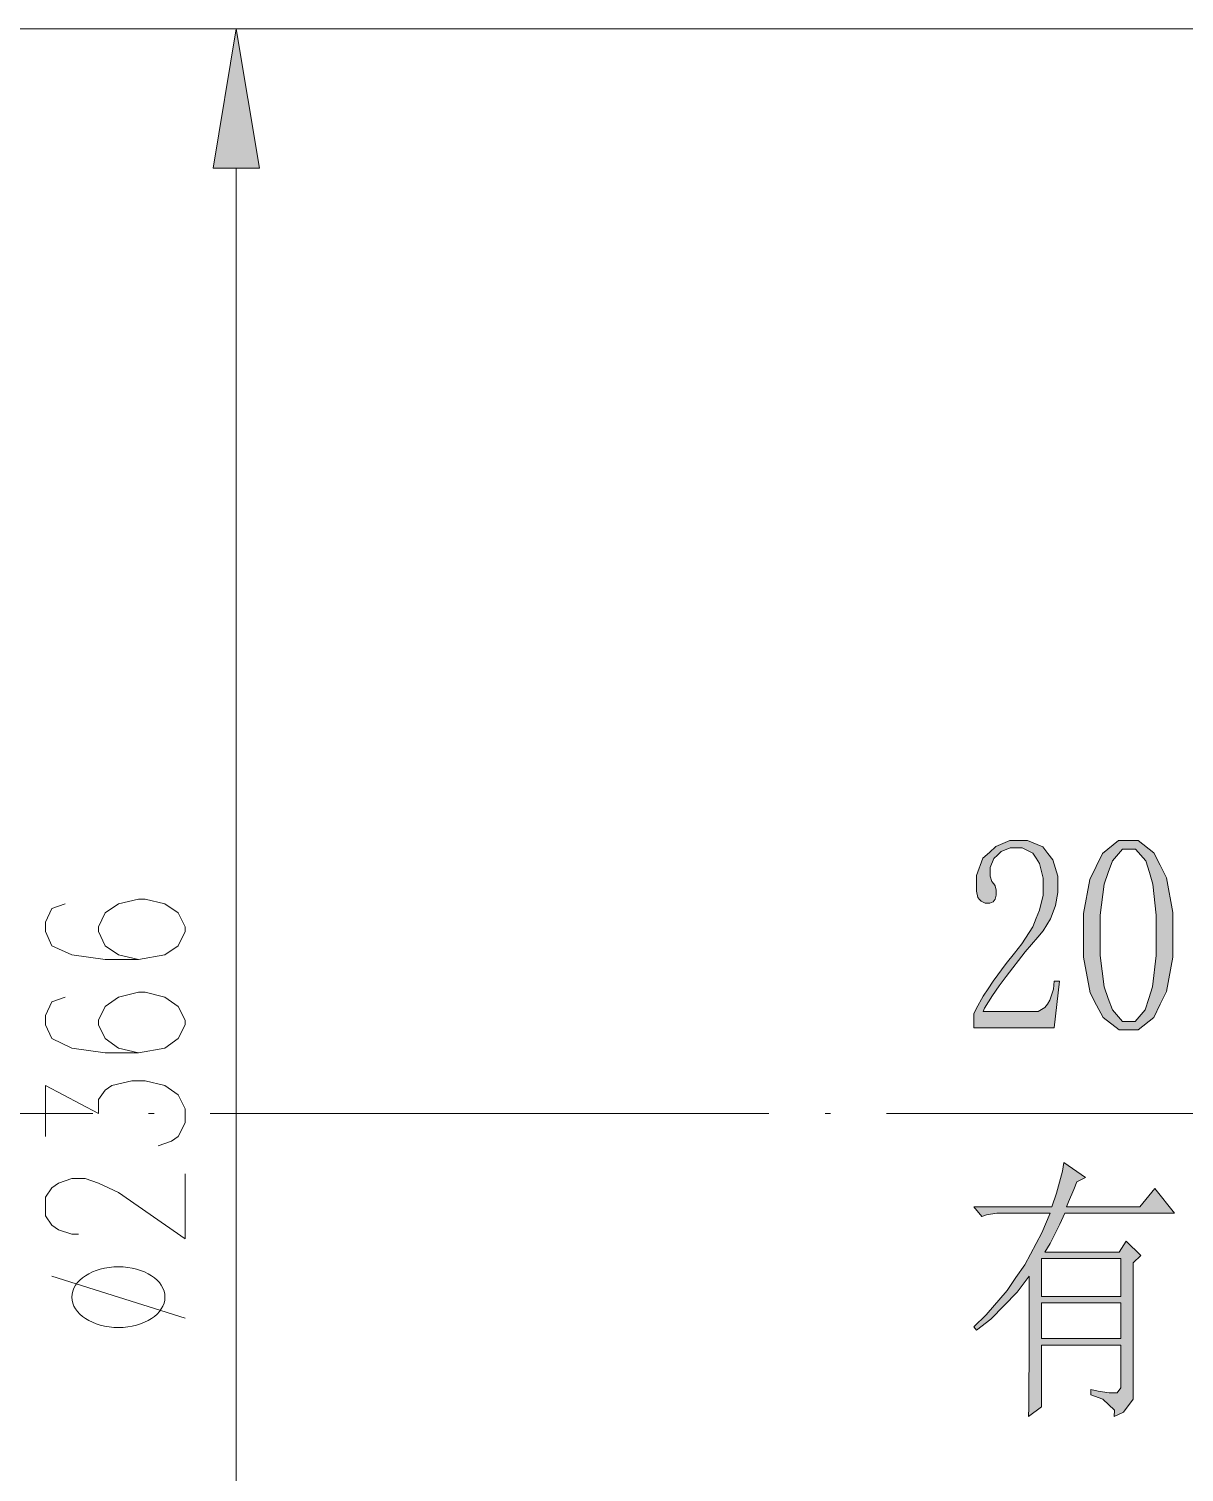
# Model space of a CAD drawing. Header units: millimetres. Extents: x 388 to 64525, y 87 to 607.
# Drawn here: x 64214.78 to 64227.19, y 461.85 to 477.36 of the extents above; entities that cross this region are included whole.
import ezdxf

# ---------------------------------------------------------------- set-up
doc = ezdxf.new("R2010")
doc.units = ezdxf.units.MM

msp = doc.modelspace()

# ---------------------------------------------------------------- hatches: boundary and pattern name
h = msp.add_hatch(color=0)
h.dxf.hatch_style = 2
h.paths.add_polyline_path([(64216.761, 475.858), (64217.011, 477.356), (64217.262, 475.858)])
h = msp.add_hatch(color=0)
h.dxf.hatch_style = 2
h.paths.add_polyline_path([(64225.679, 468.122), (64225.679, 468.23), (64225.639, 468.388), (64225.603, 468.445), (64225.568, 468.499), (64225.453, 468.556), (64225.381, 468.556), (64225.324, 468.556), (64225.227, 468.517), (64225.188, 468.477), (64225.148, 468.441), (64225.109, 468.345), (64225.109, 468.287), (64225.109, 468.251), (64225.127, 468.194), (64225.148, 468.169), (64225.163, 468.148), (64225.173, 468.101), (64225.173, 468.076), (64225.173, 468.047), (64225.163, 468.004), (64225.152, 467.99), (64225.141, 467.976), (64225.105, 467.961), (64225.084, 467.961), (64225.055, 467.961), (64225.012, 467.983), (64224.994, 468.001), (64224.976, 468.022), (64224.962, 468.09), (64224.962, 468.137), (64224.962, 468.259), (64225.03, 468.445), (64225.102, 468.506), (64225.17, 468.57), (64225.32, 468.635), (64225.399, 468.635), (64225.51, 468.635), (64225.675, 468.567), (64225.729, 468.495), (64225.783, 468.427), (64225.836, 468.251), (64225.836, 468.148), (64225.836, 468.076), (64225.811, 467.936), (64225.786, 467.868), (64225.757, 467.796), (64225.679, 467.664), (64225.621, 467.599), (64225.485, 467.438), (64225.281, 467.173), (64225.206, 467.073), (64225.134, 466.969), (64225.048, 466.833), (64225.034, 466.797), (64225.585, 466.797), (64225.625, 466.797), (64225.697, 466.84), (64225.725, 466.879), (64225.75, 466.919), (64225.79, 467.04), (64225.797, 467.123), (64225.854, 467.123), (64225.797, 466.625), (64224.933, 466.625), (64224.933, 466.775), (64224.958, 466.829), (64225.034, 466.962), (64225.087, 467.044), (64225.141, 467.123), (64225.281, 467.316), (64225.37, 467.427), (64225.449, 467.524), (64225.568, 467.71), (64225.603, 467.8), (64225.639, 467.886), (64225.679, 468.047)])
h = msp.add_hatch(color=0)
h.paths.add_polyline_path([(64226.596, 466.6), (64226.496, 466.6), (64226.324, 466.736), (64226.252, 466.868), (64226.184, 467.001), (64226.112, 467.381), (64226.112, 467.624), (64226.112, 467.85), (64226.18, 468.216), (64226.248, 468.355), (64226.316, 468.495), (64226.488, 468.635), (64226.596, 468.635), (64226.7, 468.635), (64226.868, 468.502), (64226.936, 468.37), (64227.004, 468.234), (64227.072, 467.861), (64227.072, 467.624), (64227.072, 467.384), (64227.004, 467.012), (64226.936, 466.876), (64226.868, 466.736), (64226.7, 466.6)])
h.paths.add_polyline_path([(64226.596, 468.542), (64226.531, 468.542), (64226.424, 468.416), (64226.377, 468.291), (64226.334, 468.165), (64226.291, 467.832), (64226.291, 467.624), (64226.291, 467.402), (64226.334, 467.062), (64226.377, 466.937), (64226.424, 466.815), (64226.531, 466.693), (64226.596, 466.693), (64226.668, 466.693), (64226.775, 466.815), (64226.814, 466.937), (64226.854, 467.062), (64226.893, 467.402), (64226.893, 467.624), (64226.893, 467.832), (64226.857, 468.165), (64226.822, 468.291), (64226.782, 468.416), (64226.671, 468.542)])
h = msp.add_hatch(color=0)
h.paths.add_polyline_path([(64226.191, 462.737), (64226.27, 462.719), (64226.388, 462.701), (64226.431, 462.701), (64226.474, 462.701), (64226.513, 462.755), (64226.513, 462.805), (64226.513, 463.214), (64225.661, 463.214), (64225.661, 462.551), (64225.521, 462.447), (64225.525, 462.544), (64225.528, 463.3), (64225.528, 463.955), (64225.399, 463.784), (64225.116, 463.493), (64224.962, 463.375), (64224.933, 463.411), (64225.066, 463.54), (64225.292, 463.801), (64225.385, 463.941), (64225.482, 464.077), (64225.664, 464.421), (64225.754, 464.633), (64225.242, 464.633), (64225.181, 464.633), (64225.07, 464.615), (64225.019, 464.597), (64224.933, 464.701), (64225.772, 464.701), (64225.822, 464.848), (64225.886, 465.084), (64225.901, 465.177), (64226.134, 465.016), (64226.04, 464.969), (64226.008, 464.887), (64225.951, 464.754), (64225.929, 464.701), (64226.718, 464.701), (64226.879, 464.898), (64227.09, 464.633), (64225.912, 464.633), (64225.858, 464.514), (64225.754, 464.307), (64225.697, 464.213), (64226.496, 464.213), (64226.571, 464.332), (64226.728, 464.178), (64226.646, 464.099), (64226.646, 462.727), (64226.646, 462.633), (64226.542, 462.494), (64226.442, 462.447), (64226.445, 462.515), (64226.32, 462.633), (64226.191, 462.68)])
h.paths.add_polyline_path([(64225.661, 464.145), (64225.661, 463.737), (64226.513, 463.737), (64226.513, 464.145)])
h.paths.add_polyline_path([(64225.661, 463.669), (64225.661, 463.285), (64226.513, 463.285), (64226.513, 463.669)])

# ---------------------------------------------------------------- linework, layer by layer
at = {"color": 0, "lineweight": 0}
for points in [[(64204.582, 477.356), (64258.688, 477.356)], [(64220.319, 477.356), (64215.51, 477.356)], [(64217.011, 455.553), (64217.011, 475.858)], [(64215.173, 467.954), (64215.03, 467.907), (64214.962, 467.757), (64214.962, 467.657), (64215.03, 467.506), (64215.245, 467.406), (64215.603, 467.356), (64215.962, 467.356), (64216.245, 467.406), (64216.388, 467.506), (64216.46, 467.657), (64216.46, 467.707), (64216.388, 467.857), (64216.245, 467.954), (64216.033, 468.004), (64215.962, 468.004), (64215.747, 467.954), (64215.603, 467.857), (64215.532, 467.707), (64215.532, 467.657), (64215.603, 467.506), (64215.747, 467.406), (64215.962, 467.356)], [(64215.173, 466.954), (64215.03, 466.904), (64214.962, 466.757), (64214.962, 466.657), (64215.03, 466.507), (64215.245, 466.406), (64215.603, 466.356), (64215.962, 466.356), (64216.245, 466.406), (64216.388, 466.507), (64216.46, 466.657), (64216.46, 466.707), (64216.388, 466.854), (64216.245, 466.954), (64216.033, 467.005), (64215.962, 467.005), (64215.747, 466.954), (64215.603, 466.854), (64215.532, 466.707), (64215.532, 466.657), (64215.603, 466.507), (64215.747, 466.406), (64215.962, 466.356)], [(64214.962, 465.457), (64214.962, 466.005), (64215.532, 465.704), (64215.532, 465.854), (64215.603, 465.955), (64215.675, 466.005), (64215.89, 466.055), (64216.033, 466.055), (64216.245, 466.005), (64216.388, 465.905), (64216.46, 465.754), (64216.46, 465.604), (64216.388, 465.457), (64216.316, 465.407), (64216.173, 465.356)], [(64209.466, 465.704), (64215.471, 465.704)], [(64216.069, 465.704), (64216.13, 465.704)], [(64216.732, 465.704), (64222.733, 465.704)], [(64223.335, 465.704), (64223.393, 465.704)], [(64223.995, 465.704), (64229.996, 465.704)], [(64215.317, 464.407), (64215.245, 464.407), (64215.102, 464.454), (64215.03, 464.504), (64214.962, 464.604), (64214.962, 464.805), (64215.03, 464.905), (64215.102, 464.955), (64215.245, 465.005), (64215.388, 465.005), (64215.532, 464.955), (64215.747, 464.855), (64216.46, 464.357), (64216.46, 465.055)], [(64215.03, 463.955), (64216.46, 463.504)]]:
    msp.add_lwpolyline(points, dxfattribs=at)
for points in [[(64216.761, 475.858), (64217.011, 477.356), (64217.262, 475.858)], [(64225.679, 468.122), (64225.679, 468.23), (64225.639, 468.388), (64225.603, 468.445), (64225.568, 468.499), (64225.453, 468.556), (64225.381, 468.556), (64225.324, 468.556), (64225.227, 468.517), (64225.188, 468.477), (64225.148, 468.441), (64225.109, 468.345), (64225.109, 468.287), (64225.109, 468.251), (64225.127, 468.194), (64225.148, 468.169), (64225.163, 468.148), (64225.173, 468.101), (64225.173, 468.076), (64225.173, 468.047), (64225.163, 468.004), (64225.152, 467.99), (64225.141, 467.976), (64225.105, 467.961), (64225.084, 467.961), (64225.055, 467.961), (64225.012, 467.983), (64224.994, 468.001), (64224.976, 468.022), (64224.962, 468.09), (64224.962, 468.137), (64224.962, 468.259), (64225.03, 468.445), (64225.102, 468.506), (64225.17, 468.57), (64225.32, 468.635), (64225.399, 468.635), (64225.51, 468.635), (64225.675, 468.567), (64225.729, 468.495), (64225.783, 468.427), (64225.836, 468.251), (64225.836, 468.148), (64225.836, 468.076), (64225.811, 467.936), (64225.786, 467.868), (64225.757, 467.796), (64225.679, 467.664), (64225.621, 467.599), (64225.485, 467.438), (64225.281, 467.173), (64225.206, 467.073), (64225.134, 466.969), (64225.048, 466.833), (64225.034, 466.797), (64225.585, 466.797), (64225.625, 466.797), (64225.697, 466.84), (64225.725, 466.879), (64225.75, 466.919), (64225.79, 467.04), (64225.797, 467.123), (64225.854, 467.123), (64225.797, 466.625), (64224.933, 466.625), (64224.933, 466.775), (64224.958, 466.829), (64225.034, 466.962), (64225.087, 467.044), (64225.141, 467.123), (64225.281, 467.316), (64225.37, 467.427), (64225.449, 467.524), (64225.568, 467.71), (64225.603, 467.8), (64225.639, 467.886), (64225.679, 468.047)], [(64226.596, 466.6), (64226.496, 466.6), (64226.324, 466.736), (64226.252, 466.868), (64226.184, 467.001), (64226.112, 467.381), (64226.112, 467.624), (64226.112, 467.85), (64226.18, 468.216), (64226.248, 468.355), (64226.316, 468.495), (64226.488, 468.635), (64226.596, 468.635), (64226.7, 468.635), (64226.868, 468.502), (64226.936, 468.37), (64227.004, 468.234), (64227.072, 467.861), (64227.072, 467.624), (64227.072, 467.384), (64227.004, 467.012), (64226.936, 466.876), (64226.868, 466.736), (64226.7, 466.6)], [(64226.596, 468.542), (64226.531, 468.542), (64226.424, 468.416), (64226.377, 468.291), (64226.334, 468.165), (64226.291, 467.832), (64226.291, 467.624), (64226.291, 467.402), (64226.334, 467.062), (64226.377, 466.937), (64226.424, 466.815), (64226.531, 466.693), (64226.596, 466.693), (64226.668, 466.693), (64226.775, 466.815), (64226.814, 466.937), (64226.854, 467.062), (64226.893, 467.402), (64226.893, 467.624), (64226.893, 467.832), (64226.857, 468.165), (64226.822, 468.291), (64226.782, 468.416), (64226.671, 468.542)], [(64226.191, 462.737), (64226.27, 462.719), (64226.388, 462.701), (64226.431, 462.701), (64226.474, 462.701), (64226.513, 462.755), (64226.513, 462.805), (64226.513, 463.214), (64225.661, 463.214), (64225.661, 462.551), (64225.521, 462.447), (64225.525, 462.544), (64225.528, 463.3), (64225.528, 463.955), (64225.399, 463.784), (64225.116, 463.493), (64224.962, 463.375), (64224.933, 463.411), (64225.066, 463.54), (64225.292, 463.801), (64225.385, 463.941), (64225.482, 464.077), (64225.664, 464.421), (64225.754, 464.633), (64225.242, 464.633), (64225.181, 464.633), (64225.07, 464.615), (64225.019, 464.597), (64224.933, 464.701), (64225.772, 464.701), (64225.822, 464.848), (64225.886, 465.084), (64225.901, 465.177), (64226.134, 465.016), (64226.04, 464.969), (64226.008, 464.887), (64225.951, 464.754), (64225.929, 464.701), (64226.718, 464.701), (64226.879, 464.898), (64227.09, 464.633), (64225.912, 464.633), (64225.858, 464.514), (64225.754, 464.307), (64225.697, 464.213), (64226.496, 464.213), (64226.571, 464.332), (64226.728, 464.178), (64226.646, 464.099), (64226.646, 462.727), (64226.646, 462.633), (64226.542, 462.494), (64226.442, 462.447), (64226.445, 462.515), (64226.32, 462.633), (64226.191, 462.68)], [(64225.661, 464.145), (64225.661, 463.737), (64226.513, 463.737), (64226.513, 464.145)], [(64225.661, 463.669), (64225.661, 463.285), (64226.513, 463.285), (64226.513, 463.669)]]:
    msp.add_lwpolyline(points, close=True, dxfattribs=at)
msp.add_ellipse((64215.745, 463.73), major_axis=(0.5, 0), ratio=0.65233, start_param=0, end_param=6.283185, dxfattribs=at)

doc.saveas('drawing.dxf')
